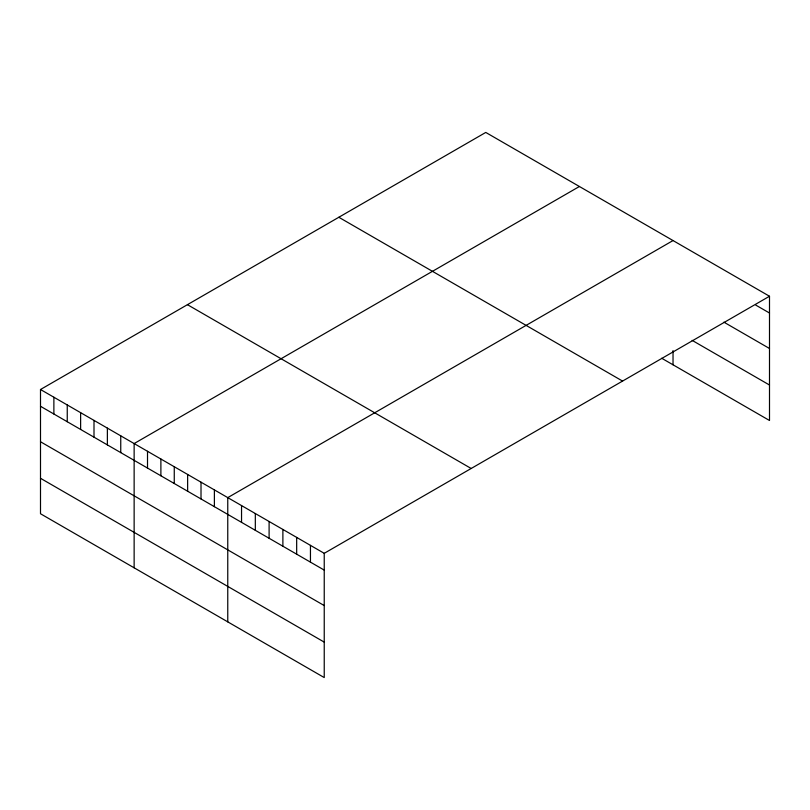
<?xml version="1.0" encoding="UTF-8"?>
<svg xmlns="http://www.w3.org/2000/svg" width="810" height="810" viewBox="0 0 810 810"><rect width="100%" height="100%" fill="white"/><g stroke="black" fill="none" stroke-linecap="round" stroke-linejoin="round"><path stroke-width="1.21" d="M769.5 296.247L324.233 553.321L324.233 677.565L40.5 513.753L40.5 389.509L485.767 132.435L769.5 296.247L769.5 420.491L661.709 358.263M579.403 186.492L134.136 443.566L134.136 567.81M673.029 240.55L227.762 497.623L227.762 621.867M755.72 305.066L769.5 313.024M723.917 322.167L769.5 348.492M692.115 340.352L769.5 385.023M338.833 217.272L622.566 381.075M187.434 304.671L471.167 468.484M40.5 389.509L324.233 553.321M40.5 406.286L324.233 570.098M40.5 441.754L324.233 605.566M40.5 478.295L324.233 642.107M673.029 350.608L673.029 364.794M310.453 545.363L310.453 562.14M296.673 537.405L296.673 554.182M282.882 529.446L282.882 546.234M269.102 521.488L269.102 538.275M255.322 513.54L255.322 530.317M241.542 505.582L241.542 522.359M214.387 489.898L214.387 506.685M201.012 482.173L201.012 498.96M187.636 474.457L187.636 491.235M174.261 466.732L174.261 483.509M160.886 459.007L160.886 475.794M147.511 451.291L147.511 468.069M120.751 435.841L120.751 452.628M107.376 428.115L107.376 444.903M94.001 420.4L94.001 437.177M80.625 412.675L80.625 429.452M67.25 404.949L67.25 421.737M53.875 397.234L53.875 414.011"/></g></svg>
